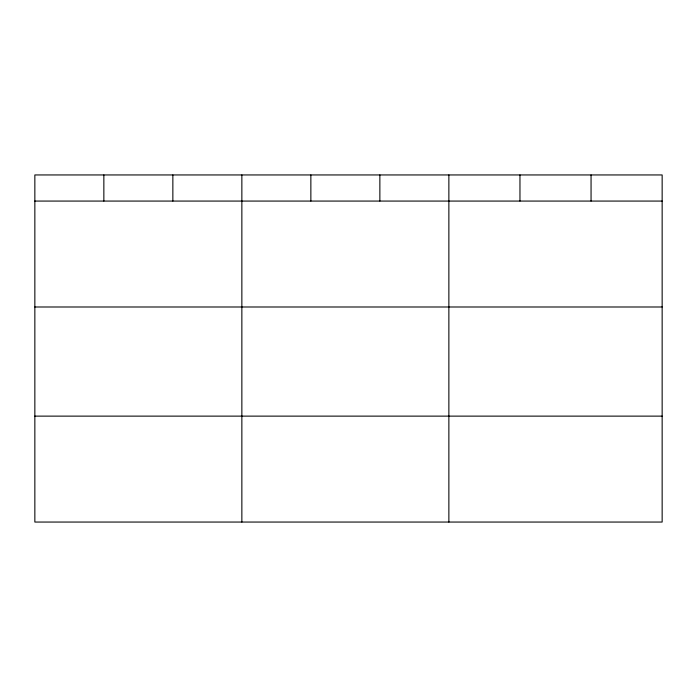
<?xml version="1.0" encoding="UTF-8"?>
<svg xmlns="http://www.w3.org/2000/svg" width="697" height="697" viewBox="0 0 697 697"><rect width="100%" height="100%" fill="white"/><g stroke="black" fill="none" stroke-linecap="round" stroke-linejoin="round"><path stroke-width="1.05" d="M662.15 306.994L662.15 174.947L34.85 174.947L34.85 522.053L662.15 522.053L662.15 306.994L34.85 306.994M34.85 201.067L662.15 201.067M34.85 416.126L662.15 416.126M591.056 174.947L591.056 201.067M519.962 174.947L519.962 201.067M448.868 174.947L448.868 522.053M379.865 174.947L379.865 201.067M310.862 174.947L310.862 201.067M241.859 174.947L241.859 522.053M172.856 174.947L172.856 201.067M103.853 174.947L103.853 201.067"/></g></svg>
